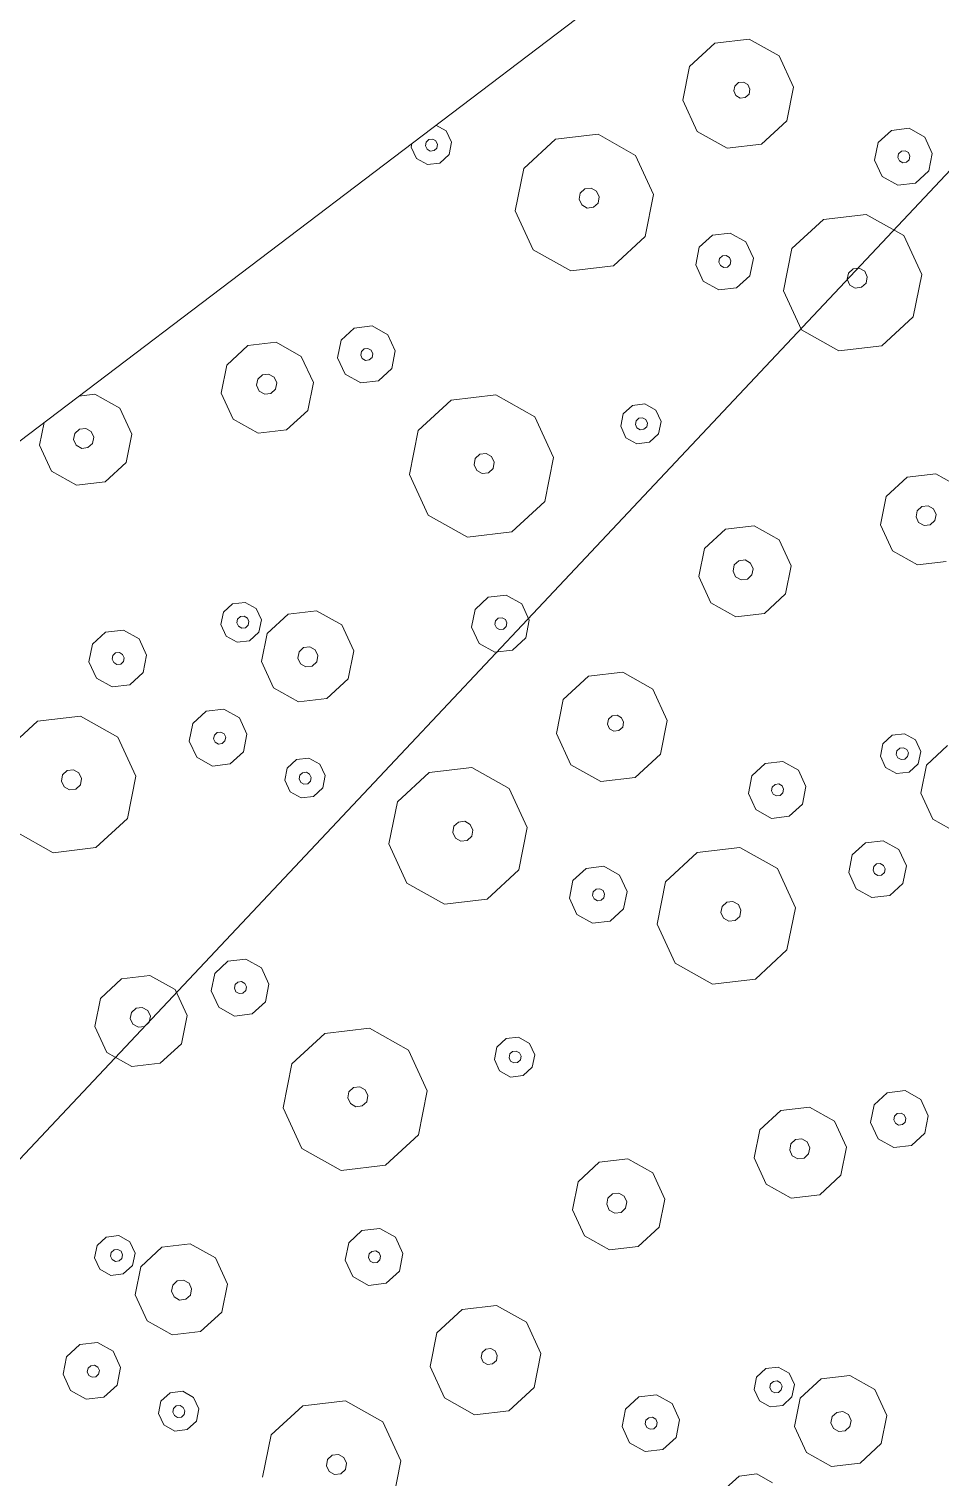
# Model space of a CAD drawing. Header units: metres. Extents: x -2858 to 512, y -1995 to 1252.
# Drawn here: x -544.494 to -541.983, y 366.104 to 370.097 of the extents above; entities that cross this region are included whole.
import ezdxf

# ---------------------------------------------------------------- set-up
doc = ezdxf.new("R2010")
doc.units = ezdxf.units.M
doc.layers.add('Calque commun', color=7, linetype='Continuous')

# ---------------------------------------------------------------- blocks, each defined once
blk = doc.blocks.new('pattern')
at = {"layer": 'Calque commun', "color": 54, "linetype": 'Continuous', "lineweight": 9}
for p, q in [((83.1946, 108.1955), (83.2627, 108.2357)), ((83.2627, 108.2357), (83.3415, 108.2282)), ((83.3415, 108.2282), (83.4007, 108.1759)), ((83.1631, 108.1229), (83.1946, 108.1955)), ((83.4007, 108.1759), (83.418, 108.0987)), ((83.2633, 108.1152), (83.2702, 108.1311)), ((83.2702, 108.1311), (83.2851, 108.1399)), ((83.2851, 108.1399), (83.3024, 108.1383)), ((83.3024, 108.1383), (83.3153, 108.1268)), ((83.1803, 108.0457), (83.1631, 108.1229)), ((83.2671, 108.0984), (83.2633, 108.1152)), ((83.2801, 108.0869), (83.2671, 108.0984)), ((83.3122, 108.0941), (83.2973, 108.0853)), ((83.3191, 108.1099), (83.3122, 108.0941)), ((83.3153, 108.1268), (83.3191, 108.1099)), ((83.418, 108.0987), (83.3865, 108.0261)), ((83.2973, 108.0853), (83.2801, 108.0869)), ((83.5534, 108.0363), (83.5426, 108.0845)), ((83.2396, 107.9934), (83.1803, 108.0457)), ((83.3865, 108.0261), (83.3184, 107.9859)), ((83.5904, 108.0035), (83.5534, 108.0363)), ((83.3184, 107.9859), (83.2396, 107.9934)), ((83.6397, 107.9988), (83.5904, 108.0035)), ((83.2871, 107.9173), (83.3009, 107.949)), ((83.3009, 107.949), (83.3307, 107.9666)), ((83.3269, 107.9264), (83.3359, 107.9317)), ((83.3307, 107.9666), (83.3652, 107.9633)), ((83.3359, 107.9317), (83.3462, 107.9307)), ((83.3462, 107.9307), (83.354, 107.9239)), ((83.3652, 107.9633), (83.3911, 107.9404)), ((83.3911, 107.9404), (83.3986, 107.9067)), ((83.2947, 107.8835), (83.2871, 107.9173)), ((83.3228, 107.9169), (83.3269, 107.9264)), ((83.325, 107.9068), (83.3228, 107.9169)), ((83.3328, 107.8999), (83.325, 107.9068)), ((83.3432, 107.8989), (83.3328, 107.8999)), ((83.3521, 107.9042), (83.3432, 107.8989)), ((83.3562, 107.9137), (83.3521, 107.9042)), ((83.354, 107.9239), (83.3562, 107.9137)), ((83.3986, 107.9067), (83.3849, 107.8749)), ((83.3206, 107.8606), (83.2947, 107.8835)), ((83.3551, 107.8573), (83.3206, 107.8606)), ((83.3849, 107.8749), (83.3551, 107.8573)), ((83.5646, 107.7327), (83.5842, 107.778)), ((83.5842, 107.778), (83.6268, 107.8032)), ((83.6268, 107.8032), (83.676, 107.7985)), ((83.676, 107.7985), (83.7131, 107.7658)), ((82.4827, 107.684), (82.5023, 107.7294)), ((82.5023, 107.7294), (82.5449, 107.7545)), ((82.5449, 107.7545), (82.5941, 107.7498)), ((82.5941, 107.7498), (82.6312, 107.7171)), ((83.5753, 107.6844), (83.5646, 107.7327)), ((83.6268, 107.7275), (83.6309, 107.7371)), ((83.6309, 107.7371), (83.6398, 107.7423)), ((83.6398, 107.7423), (83.6502, 107.7414)), ((83.6502, 107.7414), (83.6579, 107.7345)), ((83.6579, 107.7345), (83.6602, 107.7244)), ((83.7131, 107.7658), (83.7238, 107.7175)), ((82.5449, 107.6789), (82.549, 107.6884)), ((82.549, 107.6884), (82.5579, 107.6937)), ((82.5579, 107.6937), (82.5683, 107.6927)), ((82.5683, 107.6927), (82.5761, 107.6858)), ((82.6312, 107.7171), (82.642, 107.6688)), ((83.629, 107.7174), (83.6268, 107.7275)), ((83.6368, 107.7105), (83.629, 107.7174)), ((83.6471, 107.7096), (83.6368, 107.7105)), ((83.6561, 107.7148), (83.6471, 107.7096)), ((83.6602, 107.7244), (83.6561, 107.7148)), ((83.7238, 107.7175), (83.7042, 107.6721)), ((82.4934, 107.6358), (82.4827, 107.684)), ((82.5471, 107.6688), (82.5449, 107.6789)), ((82.5549, 107.6619), (82.5471, 107.6688)), ((82.5652, 107.6609), (82.5549, 107.6619)), ((82.5742, 107.6662), (82.5652, 107.6609)), ((82.5783, 107.6757), (82.5742, 107.6662)), ((82.5761, 107.6858), (82.5783, 107.6757)), ((82.642, 107.6688), (82.6223, 107.6235)), ((82.7174, 107.619), (82.7855, 107.6592)), ((82.7855, 107.6592), (82.8643, 107.6517)), ((82.8643, 107.6517), (82.9236, 107.5994)), ((83.6124, 107.6517), (83.5753, 107.6844)), ((83.6616, 107.647), (83.6124, 107.6517)), ((83.7042, 107.6721), (83.6616, 107.647)), ((82.5305, 107.603), (82.4934, 107.6358)), ((82.6223, 107.6235), (82.5797, 107.5983)), ((82.6859, 107.5464), (82.7174, 107.619)), ((82.5797, 107.5983), (82.5305, 107.603)), ((82.9236, 107.5994), (82.9408, 107.5222)), ((82.7031, 107.4692), (82.6859, 107.5464)), ((82.7789, 107.5291), (82.7858, 107.545)), ((82.7827, 107.5122), (82.7789, 107.5291)), ((82.7858, 107.545), (82.8007, 107.5537)), ((82.8007, 107.5537), (82.8179, 107.5521)), ((82.8179, 107.5521), (82.8309, 107.5407)), ((82.8309, 107.5407), (82.8347, 107.5238)), ((82.7957, 107.5007), (82.7827, 107.5122)), ((82.8129, 107.4991), (82.7957, 107.5007)), ((82.8278, 107.5079), (82.8129, 107.4991)), ((82.8347, 107.5238), (82.8278, 107.5079)), ((82.9408, 107.5222), (82.9093, 107.4496)), ((82.7624, 107.4169), (82.7031, 107.4692)), ((82.9093, 107.4496), (82.8412, 107.4094)), ((82.8412, 107.4094), (82.7624, 107.4169)), ((83.7036, 107.3711), (83.7853, 107.4193)), ((83.7853, 107.4193), (83.8799, 107.4103)), ((83.8799, 107.4103), (83.951, 107.3475)), ((83.158, 107.3415), (83.2261, 107.3817)), ((83.2261, 107.3817), (83.3048, 107.3742)), ((83.3048, 107.3742), (83.3642, 107.3218)), ((83.6658, 107.284), (83.7036, 107.3711)), ((83.1265, 107.2689), (83.158, 107.3415)), ((83.951, 107.3475), (83.9717, 107.2548)), ((84.1811, 107.2811), (84.2833, 107.3415)), ((83.3642, 107.3218), (83.3813, 107.2446)), ((83.7876, 107.2853), (83.7995, 107.2924)), ((83.7995, 107.2924), (83.8133, 107.291)), ((83.8133, 107.291), (83.8237, 107.2819)), ((81.8676, 107.2707), (81.8848, 107.1935)), ((82.0291, 107.2247), (82.0717, 107.2498)), ((82.0717, 107.2498), (82.1209, 107.2451)), ((83.1437, 107.1917), (83.1265, 107.2689)), ((83.2269, 107.253), (83.2338, 107.2689)), ((83.2307, 107.2361), (83.2269, 107.253)), ((83.2338, 107.2689), (83.2487, 107.2777)), ((83.2487, 107.2777), (83.2659, 107.2761)), ((83.2659, 107.2761), (83.2789, 107.2646)), ((83.2789, 107.2646), (83.2827, 107.2477)), ((83.6865, 107.1913), (83.6658, 107.284)), ((83.7821, 107.2726), (83.7876, 107.2853)), ((83.7851, 107.2591), (83.7821, 107.2726)), ((83.7955, 107.2499), (83.7851, 107.2591)), ((83.8092, 107.2486), (83.7955, 107.2499)), ((83.8212, 107.2557), (83.8092, 107.2486)), ((83.8267, 107.2684), (83.8212, 107.2557)), ((83.8237, 107.2819), (83.8267, 107.2684)), ((83.9717, 107.2548), (83.9339, 107.1677)), ((84.1339, 107.1723), (84.1811, 107.2811)), ((82.0095, 107.1793), (82.0291, 107.2247)), ((82.1209, 107.2451), (82.158, 107.2124)), ((82.158, 107.2124), (82.1687, 107.1641)), ((83.2437, 107.2247), (83.2307, 107.2361)), ((83.2609, 107.223), (83.2437, 107.2247)), ((83.2758, 107.2318), (83.2609, 107.223)), ((83.2827, 107.2477), (83.2758, 107.2318)), ((83.3813, 107.2446), (83.3499, 107.172)), ((81.8848, 107.1935), (81.8533, 107.1209)), ((82.0202, 107.1311), (82.0095, 107.1793)), ((82.0704, 107.1771), (82.0745, 107.1866)), ((82.0726, 107.167), (82.0704, 107.1771)), ((82.0745, 107.1866), (82.0834, 107.1919)), ((82.0834, 107.1919), (82.0938, 107.1909)), ((82.0938, 107.1909), (82.1015, 107.1841)), ((82.1038, 107.1739), (82.0997, 107.1644)), ((82.1015, 107.1841), (82.1038, 107.1739)), ((83.203, 107.1393), (83.1437, 107.1917)), ((83.3499, 107.172), (83.2818, 107.1318)), ((83.7576, 107.1285), (83.6865, 107.1913)), ((84.1597, 107.0564), (84.1339, 107.1723)), ((84.2792, 107.1581), (84.2861, 107.1739)), ((84.2861, 107.1739), (84.301, 107.1827)), ((84.301, 107.1827), (84.3182, 107.1811)), ((84.3182, 107.1811), (84.3312, 107.1696)), ((84.3312, 107.1696), (84.335, 107.1527)), ((82.0573, 107.0983), (82.0202, 107.1311)), ((82.0804, 107.1601), (82.0726, 107.167)), ((82.0907, 107.1591), (82.0804, 107.1601)), ((82.0997, 107.1644), (82.0907, 107.1591)), ((82.1687, 107.1641), (82.1491, 107.1188)), ((82.3195, 107.0739), (82.4217, 107.1342)), ((82.4217, 107.1342), (82.5398, 107.123)), ((83.2818, 107.1318), (83.203, 107.1393)), ((83.9339, 107.1677), (83.8521, 107.1195)), ((84.283, 107.1412), (84.2792, 107.1581)), ((84.296, 107.1297), (84.283, 107.1412)), ((84.3132, 107.1281), (84.296, 107.1297)), ((84.3281, 107.1369), (84.3132, 107.1281)), ((84.335, 107.1527), (84.3281, 107.1369)), ((81.8533, 107.1209), (81.7852, 107.0807)), ((82.1065, 107.0936), (82.0573, 107.0983)), ((82.1491, 107.1188), (82.1065, 107.0936)), ((82.5398, 107.123), (82.6288, 107.0444)), ((83.8521, 107.1195), (83.7576, 107.1285)), ((81.7852, 107.0807), (81.7064, 107.0882)), ((81.7677, 107.0438), (81.7975, 107.0614)), ((81.7975, 107.0614), (81.832, 107.0582)), ((81.832, 107.0582), (81.8579, 107.0352)), ((82.2723, 106.965), (82.3195, 107.0739)), ((84.2487, 106.9779), (84.1597, 107.0564)), ((81.754, 107.0121), (81.7677, 107.0438)), ((81.7615, 106.9783), (81.754, 107.0121)), ((81.7896, 107.0117), (81.7937, 107.0212)), ((81.7919, 107.0016), (81.7896, 107.0117)), ((81.7937, 107.0212), (81.8027, 107.0265)), ((81.8027, 107.0265), (81.813, 107.0255)), ((81.813, 107.0255), (81.8208, 107.0187)), ((81.8208, 107.0187), (81.8231, 107.0085)), ((81.8579, 107.0352), (81.8655, 107.0015)), ((82.6288, 107.0444), (82.6546, 106.9286)), ((84.469, 107.027), (84.3668, 106.9667)), ((81.7874, 106.9554), (81.7615, 106.9783)), ((81.7997, 106.9947), (81.7919, 107.0016)), ((81.81, 106.9937), (81.7997, 106.9947)), ((81.8189, 106.999), (81.81, 106.9937)), ((81.8231, 107.0085), (81.8189, 106.999)), ((81.8517, 106.9697), (81.8219, 106.9521)), ((81.8655, 107.0015), (81.8517, 106.9697)), ((82.4245, 106.9667), (82.4394, 106.9755)), ((82.4394, 106.9755), (82.4566, 106.9738)), ((82.4566, 106.9738), (82.4696, 106.9624)), ((84.3668, 106.9667), (84.2487, 106.9779)), ((81.8219, 106.9521), (81.7874, 106.9554)), ((82.2981, 106.8492), (82.2723, 106.965)), ((82.4176, 106.9508), (82.4245, 106.9667)), ((82.4213, 106.9339), (82.4176, 106.9508)), ((82.4343, 106.9225), (82.4213, 106.9339)), ((82.4665, 106.9296), (82.4515, 106.9208)), ((82.4733, 106.9455), (82.4665, 106.9296)), ((82.4696, 106.9624), (82.4733, 106.9455)), ((82.051, 106.8728), (82.0936, 106.898)), ((82.0936, 106.898), (82.1428, 106.8933)), ((82.1428, 106.8933), (82.1799, 106.8606)), ((82.4515, 106.9208), (82.4343, 106.9225)), ((82.6546, 106.9286), (82.6074, 106.8197)), ((83.7318, 106.8584), (83.7515, 106.9038)), ((83.7515, 106.9038), (83.7941, 106.9289)), ((83.7941, 106.9289), (83.8433, 106.9242)), ((83.8433, 106.9242), (83.8803, 106.8915)), ((83.8803, 106.8915), (83.8911, 106.8432)), ((82.0314, 106.8275), (82.051, 106.8728)), ((82.1799, 106.8606), (82.1907, 106.8123)), ((83.7426, 106.8102), (83.7318, 106.8584)), ((83.794, 106.8533), (83.7981, 106.8628)), ((83.7963, 106.8432), (83.794, 106.8533)), ((83.7981, 106.8628), (83.8071, 106.8681)), ((83.8071, 106.8681), (83.8174, 106.8671)), ((83.8174, 106.8671), (83.8252, 106.8602)), ((83.8275, 106.8501), (83.8233, 106.8406)), ((83.8252, 106.8602), (83.8275, 106.8501)), ((82.0421, 106.7792), (82.0314, 106.8275)), ((82.0936, 106.8223), (82.0977, 106.8319)), ((82.0958, 106.8122), (82.0936, 106.8223)), ((82.1036, 106.8053), (82.0958, 106.8122)), ((82.0977, 106.8319), (82.1067, 106.8372)), ((82.1067, 106.8372), (82.117, 106.8362)), ((82.117, 106.8362), (82.1248, 106.8293)), ((82.127, 106.8192), (82.1229, 106.8096)), ((82.1248, 106.8293), (82.127, 106.8192)), ((82.1907, 106.8123), (82.171, 106.7669)), ((82.3871, 106.7707), (82.2981, 106.8492)), ((82.6074, 106.8197), (82.5052, 106.7594)), ((83.1007, 106.8089), (83.1305, 106.8265)), ((83.1305, 106.8265), (83.165, 106.8232)), ((83.165, 106.8232), (83.1909, 106.8003)), ((83.7796, 106.7774), (83.7426, 106.8102)), ((83.8041, 106.8363), (83.7963, 106.8432)), ((83.8144, 106.8353), (83.8041, 106.8363)), ((83.8233, 106.8406), (83.8144, 106.8353)), ((83.8911, 106.8432), (83.8714, 106.7979)), ((82.0792, 106.7465), (82.0421, 106.7792)), ((82.114, 106.8044), (82.1036, 106.8053)), ((82.1229, 106.8096), (82.114, 106.8044)), ((82.5052, 106.7594), (82.3871, 106.7707)), ((83.087, 106.7772), (83.1007, 106.8089)), ((83.0945, 106.7434), (83.087, 106.7772)), ((83.1247, 106.7743), (83.1289, 106.7839)), ((83.127, 106.7642), (83.1247, 106.7743)), ((83.1289, 106.7839), (83.1378, 106.7891)), ((83.1378, 106.7891), (83.1482, 106.7881)), ((83.1482, 106.7881), (83.1559, 106.7813)), ((83.1582, 106.7711), (83.1541, 106.7616)), ((83.1559, 106.7813), (83.1582, 106.7711)), ((83.1909, 106.8003), (83.1985, 106.7666)), ((83.8289, 106.7727), (83.7796, 106.7774)), ((83.8714, 106.7979), (83.8289, 106.7727)), ((84.432, 106.7384), (84.4458, 106.7702)), ((84.4458, 106.7702), (84.4756, 106.7878)), ((84.4756, 106.7878), (84.5101, 106.7845)), ((84.5101, 106.7845), (84.536, 106.7616)), ((81.3311, 106.7465), (81.3904, 106.6942)), ((82.1284, 106.7418), (82.0792, 106.7465)), ((82.171, 106.7669), (82.1284, 106.7418)), ((83.1204, 106.7205), (83.0945, 106.7434)), ((83.1348, 106.7573), (83.127, 106.7642)), ((83.1451, 106.7563), (83.1348, 106.7573)), ((83.1541, 106.7616), (83.1451, 106.7563)), ((83.1847, 106.7348), (83.1549, 106.7172)), ((83.1985, 106.7666), (83.1847, 106.7348)), ((84.4396, 106.7047), (84.432, 106.7384)), ((84.4715, 106.7357), (84.4756, 106.7452)), ((84.4737, 106.7256), (84.4715, 106.7357)), ((84.4756, 106.7452), (84.4846, 106.7505)), ((84.4846, 106.7505), (84.4949, 106.7495)), ((84.4949, 106.7495), (84.5027, 106.7426)), ((84.5049, 106.7325), (84.5008, 106.723)), ((84.5027, 106.7426), (84.5049, 106.7325)), ((84.536, 106.7616), (84.5435, 106.7278)), ((81.3904, 106.6942), (81.4076, 106.617)), ((82.5757, 106.6525), (82.5954, 106.6979)), ((82.5954, 106.6979), (82.6379, 106.723)), ((82.6379, 106.723), (82.6872, 106.7183)), ((82.6872, 106.7183), (82.7242, 106.6856)), ((83.1549, 106.7172), (83.1204, 106.7205)), ((83.3725, 106.6546), (83.4789, 106.7174)), ((83.4789, 106.7174), (83.6019, 106.7057)), ((83.6019, 106.7057), (83.6946, 106.6239)), ((84.4655, 106.6818), (84.4396, 106.7047)), ((84.4815, 106.7187), (84.4737, 106.7256)), ((84.4919, 106.7177), (84.4815, 106.7187)), ((84.5008, 106.723), (84.4919, 106.7177)), ((84.5298, 106.6961), (84.5, 106.6785)), ((84.5435, 106.7278), (84.5298, 106.6961)), ((82.5864, 106.6042), (82.5757, 106.6525)), ((82.6379, 106.6474), (82.642, 106.6569)), ((82.642, 106.6569), (82.651, 106.6622)), ((82.651, 106.6622), (82.6613, 106.6612)), ((82.6613, 106.6612), (82.6691, 106.6543)), ((82.6691, 106.6543), (82.6713, 106.6442)), ((82.7242, 106.6856), (82.735, 106.6373)), ((83.3233, 106.5412), (83.3725, 106.6546)), ((84.5, 106.6785), (84.4655, 106.6818)), ((81.17, 106.564), (81.1527, 106.6413)), ((81.2457, 106.6239), (81.2526, 106.6398)), ((81.2495, 106.607), (81.2457, 106.6239)), ((81.2526, 106.6398), (81.2675, 106.6486)), ((81.2675, 106.6486), (81.2848, 106.6469)), ((81.2848, 106.6469), (81.2977, 106.6355)), ((81.3015, 106.6186), (81.2946, 106.6027)), ((81.2977, 106.6355), (81.3015, 106.6186)), ((81.4076, 106.617), (81.3761, 106.5444)), ((82.6402, 106.6372), (82.6379, 106.6474)), ((82.6479, 106.6304), (82.6402, 106.6372)), ((82.6583, 106.6294), (82.6479, 106.6304)), ((82.6672, 106.6347), (82.6583, 106.6294)), ((82.6713, 106.6442), (82.6672, 106.6347)), ((82.735, 106.6373), (82.7153, 106.592)), ((83.6946, 106.6239), (83.7215, 106.5032)), ((84.1371, 106.5992), (84.2052, 106.6394)), ((84.2052, 106.6394), (84.284, 106.6319)), ((84.284, 106.6319), (84.3433, 106.5795)), ((81.2625, 106.5955), (81.2495, 106.607)), ((81.2797, 106.5939), (81.2625, 106.5955)), ((81.2946, 106.6027), (81.2797, 106.5939)), ((82.6235, 106.5715), (82.5864, 106.6042)), ((82.6727, 106.5668), (82.6235, 106.5715)), ((82.7153, 106.592), (82.6727, 106.5668)), ((84.1056, 106.5266), (84.1371, 106.5992)), ((84.3433, 106.5795), (84.3605, 106.5023)), ((81.2293, 106.5117), (81.17, 106.564)), ((81.3761, 106.5444), (81.308, 106.5042)), ((83.3502, 106.4205), (83.3233, 106.5412)), ((83.4845, 106.5255), (83.4914, 106.5413)), ((83.4914, 106.5413), (83.5063, 106.5501)), ((83.5063, 106.5501), (83.5235, 106.5485)), ((83.5235, 106.5485), (83.5365, 106.537)), ((83.5365, 106.537), (83.5402, 106.5201)), ((84.2058, 106.5189), (84.2127, 106.5348)), ((84.2127, 106.5348), (84.2276, 106.5436)), ((84.2276, 106.5436), (84.2449, 106.5419)), ((84.2449, 106.5419), (84.2578, 106.5305)), ((84.2578, 106.5305), (84.2616, 106.5136)), ((84.4851, 106.4882), (84.5048, 106.5335)), ((84.5048, 106.5335), (84.5474, 106.5587)), ((84.5474, 106.5587), (84.5966, 106.554)), ((84.5966, 106.554), (84.6337, 106.5212)), ((81.308, 106.5042), (81.2293, 106.5117)), ((82.1704, 106.4659), (82.2522, 106.5141)), ((82.2522, 106.5141), (82.3467, 106.5051)), ((82.3467, 106.5051), (82.4178, 106.4423)), ((83.4883, 106.5086), (83.4845, 106.5255)), ((83.5012, 106.4971), (83.4883, 106.5086)), ((83.5185, 106.4955), (83.5012, 106.4971)), ((83.5334, 106.5043), (83.5185, 106.4955)), ((83.5402, 106.5201), (83.5334, 106.5043)), ((83.7215, 106.5032), (83.6723, 106.3898)), ((84.1228, 106.4494), (84.1056, 106.5266)), ((84.2096, 106.502), (84.2058, 106.5189)), ((84.2226, 106.4905), (84.2096, 106.502)), ((84.2398, 106.4889), (84.2226, 106.4905)), ((84.2547, 106.4977), (84.2398, 106.4889)), ((84.2616, 106.5136), (84.2547, 106.4977)), ((84.3605, 106.5023), (84.329, 106.4297)), ((84.546, 106.486), (84.5502, 106.4955)), ((84.5502, 106.4955), (84.5591, 106.5008)), ((84.5591, 106.5008), (84.5694, 106.4998)), ((84.5694, 106.4998), (84.5772, 106.4929)), ((84.5772, 106.4929), (84.5795, 106.4828)), ((84.6337, 106.5212), (84.6444, 106.473)), ((81.6248, 106.4363), (81.6929, 106.4765)), ((81.6929, 106.4765), (81.7717, 106.469)), ((81.7717, 106.469), (81.831, 106.4166)), ((82.1327, 106.3788), (82.1704, 106.4659)), ((84.4959, 106.4399), (84.4851, 106.4882)), ((84.5483, 106.4758), (84.546, 106.486)), ((84.5561, 106.469), (84.5483, 106.4758)), ((84.5664, 106.468), (84.5561, 106.469)), ((84.5753, 106.4732), (84.5664, 106.468)), ((84.5795, 106.4828), (84.5753, 106.4732)), ((84.6444, 106.473), (84.6247, 106.4276)), ((81.5933, 106.3637), (81.6248, 106.4363)), ((81.831, 106.4166), (81.8482, 106.3394)), ((82.4178, 106.4423), (82.4385, 106.3497)), ((82.648, 106.3759), (82.7501, 106.4363)), ((82.7501, 106.4363), (82.8683, 106.425)), ((82.8683, 106.425), (82.9572, 106.3465)), ((83.4428, 106.3387), (83.3502, 106.4205)), ((84.1821, 106.397), (84.1228, 106.4494)), ((84.329, 106.4297), (84.2609, 106.3895)), ((84.5329, 106.4072), (84.4959, 106.4399)), ((84.6247, 106.4276), (84.5822, 106.4025)), ((81.7006, 106.3637), (81.7155, 106.3725)), ((81.7155, 106.3725), (81.7328, 106.3709)), ((81.7328, 106.3709), (81.7457, 106.3594)), ((82.1533, 106.2861), (82.1327, 106.3788)), ((82.2489, 106.3674), (82.2544, 106.3801)), ((82.2544, 106.3801), (82.2663, 106.3872)), ((82.2663, 106.3872), (82.2801, 106.3858)), ((82.2801, 106.3858), (82.2905, 106.3767)), ((82.2905, 106.3767), (82.2935, 106.3632)), ((82.6008, 106.2671), (82.648, 106.3759)), ((83.6723, 106.3898), (83.5659, 106.327)), ((84.2609, 106.3895), (84.1821, 106.397)), ((84.5822, 106.4025), (84.5329, 106.4072)), ((81.6105, 106.2865), (81.5933, 106.3637)), ((81.6937, 106.3478), (81.7006, 106.3637)), ((81.6975, 106.3309), (81.6937, 106.3478)), ((81.7105, 106.3195), (81.6975, 106.3309)), ((81.7495, 106.3425), (81.7426, 106.3266)), ((81.7457, 106.3594), (81.7495, 106.3425)), ((81.8482, 106.3394), (81.8167, 106.2668)), ((82.2519, 106.3539), (82.2489, 106.3674)), ((82.2623, 106.3447), (82.2519, 106.3539)), ((82.2761, 106.3434), (82.2623, 106.3447)), ((82.288, 106.3505), (82.2761, 106.3434)), ((82.2935, 106.3632), (82.288, 106.3505)), ((82.4385, 106.3497), (82.4007, 106.2626)), ((82.9572, 106.3465), (82.983, 106.2307)), ((83.5659, 106.327), (83.4428, 106.3387)), ((84.2296, 106.3209), (84.2434, 106.3527)), ((84.2434, 106.3527), (84.2732, 106.3703)), ((84.2694, 106.3301), (84.2784, 106.3354)), ((84.2732, 106.3703), (84.3077, 106.367)), ((84.2784, 106.3354), (84.2887, 106.3344)), ((84.2887, 106.3344), (84.2965, 106.3275)), ((84.3077, 106.367), (84.3336, 106.3441)), ((84.3336, 106.3441), (84.3411, 106.3103)), ((81.7277, 106.3178), (81.7105, 106.3195)), ((81.7426, 106.3266), (81.7277, 106.3178)), ((84.2372, 106.2871), (84.2296, 106.3209)), ((84.2653, 106.3205), (84.2694, 106.3301)), ((84.2675, 106.3104), (84.2653, 106.3205)), ((84.2753, 106.3035), (84.2675, 106.3104)), ((84.2857, 106.3026), (84.2753, 106.3035)), ((84.2946, 106.3078), (84.2857, 106.3026)), ((84.2987, 106.3174), (84.2946, 106.3078)), ((84.2965, 106.3275), (84.2987, 106.3174)), ((84.3411, 106.3103), (84.3274, 106.2785)), ((81.6698, 106.2341), (81.6105, 106.2865)), ((81.8167, 106.2668), (81.7486, 106.2266)), ((82.2245, 106.2233), (82.1533, 106.2861)), ((82.4007, 106.2626), (82.319, 106.2143)), ((82.6266, 106.1513), (82.6008, 106.2671)), ((82.746, 106.2529), (82.7529, 106.2687)), ((82.7498, 106.236), (82.746, 106.2529)), ((82.7529, 106.2687), (82.7678, 106.2775)), ((82.7678, 106.2775), (82.7851, 106.2759)), ((82.7851, 106.2759), (82.798, 106.2644)), ((82.798, 106.2644), (82.8018, 106.2476)), ((84.2631, 106.2642), (84.2372, 106.2871)), ((84.2976, 106.261), (84.2631, 106.2642)), ((84.3274, 106.2785), (84.2976, 106.261)), ((80.7863, 106.1687), (80.8885, 106.229)), ((80.8885, 106.229), (81.0066, 106.2178)), ((81.0066, 106.2178), (81.0956, 106.1392)), ((81.7486, 106.2266), (81.6698, 106.2341)), ((82.319, 106.2143), (82.2245, 106.2233)), ((82.7628, 106.2245), (82.7498, 106.236)), ((82.78, 106.2229), (82.7628, 106.2245)), ((82.7949, 106.2317), (82.78, 106.2229)), ((82.8018, 106.2476), (82.7949, 106.2317)), ((82.983, 106.2307), (82.9358, 106.1218)), ((80.7391, 106.0598), (80.7863, 106.1687)), ((81.0956, 106.1392), (81.1214, 106.0234)), ((82.7155, 106.0727), (82.6266, 106.1513)), ((83.4252, 106.0877), (83.4448, 106.133)), ((83.4448, 106.133), (83.4874, 106.1582)), ((83.4874, 106.1582), (83.5366, 106.1535)), ((83.5366, 106.1535), (83.5737, 106.1208)), ((82.9358, 106.1218), (82.8336, 106.0615)), ((83.4874, 106.0825), (83.4915, 106.0921)), ((83.4915, 106.0921), (83.5004, 106.0973)), ((83.5004, 106.0973), (83.5108, 106.0964)), ((83.5108, 106.0964), (83.5186, 106.0895)), ((83.5737, 106.1208), (83.5844, 106.0725)), ((80.7649, 105.944), (80.7391, 106.0598)), ((80.8844, 106.0456), (80.8913, 106.0615)), ((80.8913, 106.0615), (80.9062, 106.0703)), ((80.9062, 106.0703), (80.9234, 106.0686)), ((80.9234, 106.0686), (80.9364, 106.0572)), ((80.9364, 106.0572), (80.9402, 106.0403)), ((82.8336, 106.0615), (82.7155, 106.0727)), ((83.4359, 106.0394), (83.4252, 106.0877)), ((83.4896, 106.0724), (83.4874, 106.0825)), ((83.4974, 106.0655), (83.4896, 106.0724)), ((83.5077, 106.0646), (83.4974, 106.0655)), ((83.5167, 106.0698), (83.5077, 106.0646)), ((83.5208, 106.0794), (83.5167, 106.0698)), ((83.5186, 106.0895), (83.5208, 106.0794)), ((83.5844, 106.0725), (83.5648, 106.0271)), ((83.6599, 106.0227), (83.728, 106.0629)), ((83.728, 106.0629), (83.8068, 106.0554)), ((83.8068, 106.0554), (83.8661, 106.003)), ((80.8882, 106.0287), (80.8844, 106.0456)), ((80.9011, 106.0173), (80.8882, 106.0287)), ((80.9184, 106.0156), (80.9011, 106.0173)), ((80.9333, 106.0244), (80.9184, 106.0156)), ((80.9402, 106.0403), (80.9333, 106.0244)), ((81.1214, 106.0234), (81.0742, 105.9145)), ((82.2183, 105.9986), (82.2609, 106.0237)), ((82.2609, 106.0237), (82.3101, 106.019)), ((82.3101, 106.019), (82.3472, 105.9863)), ((83.473, 106.0067), (83.4359, 106.0394)), ((83.5648, 106.0271), (83.5222, 106.002)), ((83.6284, 105.9501), (83.6599, 106.0227)), ((80.5179, 105.9676), (80.5604, 105.9928)), ((80.5604, 105.9928), (80.6097, 105.9881)), ((80.6097, 105.9881), (80.6467, 105.9554)), ((82.1986, 105.9532), (82.2183, 105.9986)), ((82.3472, 105.9863), (82.3579, 105.938)), ((83.5222, 106.002), (83.473, 106.0067)), ((83.8661, 106.003), (83.8833, 105.9258)), ((80.4982, 105.9223), (80.5179, 105.9676)), ((80.5645, 105.9267), (80.5735, 105.932)), ((80.5735, 105.932), (80.5838, 105.931)), ((80.6467, 105.9554), (80.6575, 105.9071)), ((80.8539, 105.8655), (80.7649, 105.944)), ((82.2094, 105.905), (82.1986, 105.9532)), ((82.2608, 105.9481), (82.265, 105.9576)), ((82.2631, 105.938), (82.2608, 105.9481)), ((82.2709, 105.9311), (82.2631, 105.938)), ((82.265, 105.9576), (82.2739, 105.9629)), ((82.2739, 105.9629), (82.2842, 105.9619)), ((82.2902, 105.9354), (82.2812, 105.9301)), ((82.2842, 105.9619), (82.292, 105.955)), ((82.2943, 105.9449), (82.2902, 105.9354)), ((82.292, 105.955), (82.2943, 105.9449)), ((82.3579, 105.938), (82.3383, 105.8927)), ((83.6456, 105.8729), (83.6284, 105.9501)), ((83.7214, 105.9327), (83.7283, 105.9486)), ((83.7252, 105.9158), (83.7214, 105.9327)), ((83.7283, 105.9486), (83.7432, 105.9574)), ((83.7432, 105.9574), (83.7604, 105.9557)), ((83.7604, 105.9557), (83.7734, 105.9443)), ((83.7734, 105.9443), (83.7772, 105.9274)), ((80.509, 105.874), (80.4982, 105.9223)), ((80.5604, 105.9172), (80.5645, 105.9267)), ((80.5627, 105.907), (80.5604, 105.9172)), ((80.5704, 105.9002), (80.5627, 105.907)), ((80.5808, 105.8992), (80.5704, 105.9002)), ((80.5897, 105.9044), (80.5808, 105.8992)), ((80.5838, 105.931), (80.5916, 105.9241)), ((80.5938, 105.914), (80.5897, 105.9044)), ((80.5916, 105.9241), (80.5938, 105.914)), ((80.6575, 105.9071), (80.6378, 105.8617)), ((81.0742, 105.9145), (80.972, 105.8542)), ((81.5538, 105.872), (81.5676, 105.9037)), ((81.5676, 105.9037), (81.5974, 105.9213)), ((81.5974, 105.9213), (81.6318, 105.918)), ((81.6318, 105.918), (81.6578, 105.8951)), ((81.6578, 105.8951), (81.6653, 105.8614)), ((82.2465, 105.8722), (82.2094, 105.905)), ((82.2812, 105.9301), (82.2709, 105.9311)), ((82.3383, 105.8927), (82.2957, 105.8675)), ((83.7382, 105.9044), (83.7252, 105.9158)), ((83.7554, 105.9027), (83.7382, 105.9044)), ((83.7703, 105.9115), (83.7554, 105.9027)), ((83.7772, 105.9274), (83.7703, 105.9115)), ((83.8833, 105.9258), (83.8518, 105.8532)), ((80.546, 105.8413), (80.509, 105.874)), ((80.6378, 105.8617), (80.5952, 105.8366)), ((80.972, 105.8542), (80.8539, 105.8655)), ((81.5613, 105.8382), (81.5538, 105.872)), ((81.5916, 105.8691), (81.5957, 105.8787)), ((81.5938, 105.859), (81.5916, 105.8691)), ((81.6016, 105.8521), (81.5938, 105.859)), ((81.5957, 105.8787), (81.6046, 105.8839)), ((81.612, 105.8511), (81.6016, 105.8521)), ((81.6046, 105.8839), (81.615, 105.8829)), ((81.6209, 105.8564), (81.612, 105.8511)), ((81.615, 105.8829), (81.6228, 105.8761)), ((81.625, 105.8659), (81.6209, 105.8564)), ((81.6228, 105.8761), (81.625, 105.8659)), ((81.6653, 105.8614), (81.6515, 105.8296)), ((82.2957, 105.8675), (82.2465, 105.8722)), ((82.8989, 105.8333), (82.9126, 105.865)), ((82.9126, 105.865), (82.9424, 105.8826)), ((82.9424, 105.8826), (82.9769, 105.8793)), ((82.9769, 105.8793), (83.0028, 105.8564)), ((83.0028, 105.8564), (83.0104, 105.8226)), ((83.7049, 105.8205), (83.6456, 105.8729)), ((83.8518, 105.8532), (83.7837, 105.813)), ((80.5952, 105.8366), (80.546, 105.8413)), ((81.0622, 105.7927), (81.1048, 105.8178)), ((81.1048, 105.8178), (81.154, 105.8131)), ((81.154, 105.8131), (81.191, 105.7804)), ((81.5873, 105.8153), (81.5613, 105.8382)), ((81.6217, 105.812), (81.5873, 105.8153)), ((81.6515, 105.8296), (81.6217, 105.812)), ((81.8393, 105.7494), (81.9457, 105.8122)), ((81.9457, 105.8122), (82.0688, 105.8005)), ((82.9064, 105.7995), (82.8989, 105.8333)), ((82.9383, 105.8305), (82.9424, 105.84)), ((82.9406, 105.8204), (82.9383, 105.8305)), ((82.9483, 105.8135), (82.9406, 105.8204)), ((82.9424, 105.84), (82.9514, 105.8453)), ((82.9587, 105.8125), (82.9483, 105.8135)), ((82.9514, 105.8453), (82.9617, 105.8443)), ((82.9676, 105.8178), (82.9587, 105.8125)), ((82.9617, 105.8443), (82.9695, 105.8374)), ((82.9717, 105.8273), (82.9676, 105.8178)), ((82.9695, 105.8374), (82.9717, 105.8273)), ((83.0104, 105.8226), (82.9966, 105.7909)), ((83.7837, 105.813), (83.7049, 105.8205)), ((81.0425, 105.7473), (81.0622, 105.7927)), ((81.191, 105.7804), (81.2018, 105.7321)), ((82.0688, 105.8005), (82.1614, 105.7187)), ((82.9323, 105.7766), (82.9064, 105.7995)), ((82.9668, 105.7733), (82.9323, 105.7766)), ((82.9966, 105.7909), (82.9668, 105.7733)), ((81.0533, 105.6991), (81.0425, 105.7473)), ((81.1047, 105.7422), (81.1088, 105.7517)), ((81.107, 105.7321), (81.1047, 105.7422)), ((81.1148, 105.7252), (81.107, 105.7321)), ((81.1088, 105.7517), (81.1178, 105.757)), ((81.1178, 105.757), (81.1281, 105.756)), ((81.1281, 105.756), (81.1359, 105.7491)), ((81.1382, 105.739), (81.134, 105.7295)), ((81.1359, 105.7491), (81.1382, 105.739)), ((81.2018, 105.7321), (81.1821, 105.6868)), ((81.7901, 105.636), (81.8393, 105.7494)), ((82.6039, 105.694), (82.672, 105.7342)), ((82.672, 105.7342), (82.7508, 105.7267)), ((81.0903, 105.6663), (81.0533, 105.6991)), ((81.1251, 105.7242), (81.1148, 105.7252)), ((81.134, 105.7295), (81.1251, 105.7242)), ((82.1614, 105.7187), (82.1883, 105.5981)), ((82.5724, 105.6214), (82.6039, 105.694)), ((82.7508, 105.7267), (82.8101, 105.6743)), ((81.1396, 105.6616), (81.0903, 105.6663)), ((81.1821, 105.6868), (81.1396, 105.6616)), ((82.8101, 105.6743), (82.8273, 105.5971)), ((82.9716, 105.6283), (83.0142, 105.6535)), ((83.0142, 105.6535), (83.0634, 105.6488)), ((81.817, 105.5153), (81.7901, 105.636)), ((81.9513, 105.6203), (81.9582, 105.6361)), ((81.9551, 105.6034), (81.9513, 105.6203)), ((81.9582, 105.6361), (81.9731, 105.6449)), ((81.9731, 105.6449), (81.9903, 105.6433)), ((81.9903, 105.6433), (82.0033, 105.6318)), ((82.0071, 105.6149), (82.0002, 105.5991)), ((82.0033, 105.6318), (82.0071, 105.6149)), ((82.5896, 105.5442), (82.5724, 105.6214)), ((82.6727, 105.6137), (82.6796, 105.6296)), ((82.6764, 105.5968), (82.6727, 105.6137)), ((82.6796, 105.6296), (82.6945, 105.6384)), ((82.6945, 105.6384), (82.7117, 105.6367)), ((82.7117, 105.6367), (82.7246, 105.6253)), ((82.7246, 105.6253), (82.7284, 105.6084)), ((82.952, 105.583), (82.9716, 105.6283)), ((83.0634, 105.6488), (83.1005, 105.616)), ((83.1005, 105.616), (83.1112, 105.5678)), ((80.6373, 105.5607), (80.719, 105.6089)), ((80.719, 105.6089), (80.8135, 105.5999)), ((80.8135, 105.5999), (80.8847, 105.5371)), ((81.968, 105.5919), (81.9551, 105.6034)), ((81.9853, 105.5903), (81.968, 105.5919)), ((82.0002, 105.5991), (81.9853, 105.5903)), ((82.1883, 105.5981), (82.1391, 105.4846)), ((82.6894, 105.5854), (82.6764, 105.5968)), ((82.7066, 105.5837), (82.6894, 105.5854)), ((82.7215, 105.5925), (82.7066, 105.5837)), ((82.7284, 105.6084), (82.7215, 105.5925)), ((82.8273, 105.5971), (82.7958, 105.5245)), ((82.9627, 105.5347), (82.952, 105.583)), ((83.0129, 105.5808), (83.017, 105.5903)), ((83.0151, 105.5706), (83.0129, 105.5808)), ((83.017, 105.5903), (83.0259, 105.5956)), ((83.0259, 105.5956), (83.0363, 105.5946)), ((83.0363, 105.5946), (83.0441, 105.5877)), ((83.0463, 105.5776), (83.0422, 105.568)), ((83.0441, 105.5877), (83.0463, 105.5776)), ((80.5995, 105.4736), (80.6373, 105.5607)), ((80.8847, 105.5371), (80.9053, 105.4445)), ((82.6489, 105.4918), (82.5896, 105.5442)), ((82.9998, 105.502), (82.9627, 105.5347)), ((83.0229, 105.5638), (83.0151, 105.5706)), ((83.0332, 105.5628), (83.0229, 105.5638)), ((83.0422, 105.568), (83.0332, 105.5628)), ((83.1112, 105.5678), (83.0916, 105.5224)), ((83.262, 105.4775), (83.3642, 105.5379)), ((83.3642, 105.5379), (83.4823, 105.5266)), ((81.1148, 105.4707), (81.217, 105.5311)), ((81.217, 105.5311), (81.3351, 105.5198)), ((81.3351, 105.5198), (81.424, 105.4413)), ((81.9096, 105.4335), (81.817, 105.5153)), ((82.7958, 105.5245), (82.7277, 105.4843)), ((83.049, 105.4973), (82.9998, 105.502)), ((83.0916, 105.5224), (83.049, 105.4973)), ((83.4823, 105.5266), (83.5713, 105.4481)), ((80.6201, 105.3809), (80.5995, 105.4736)), ((80.7157, 105.4622), (80.7212, 105.4749)), ((80.7187, 105.4487), (80.7157, 105.4622)), ((80.7212, 105.4749), (80.7331, 105.482)), ((80.7331, 105.482), (80.7469, 105.4806)), ((80.7469, 105.4806), (80.7573, 105.4715)), ((80.7603, 105.458), (80.7548, 105.4453)), ((80.7573, 105.4715), (80.7603, 105.458)), ((81.0676, 105.3619), (81.1148, 105.4707)), ((82.1391, 105.4846), (82.0327, 105.4218)), ((82.7277, 105.4843), (82.6489, 105.4918)), ((82.7102, 105.4475), (82.74, 105.4651)), ((82.74, 105.4651), (82.7745, 105.4618)), ((82.7745, 105.4618), (82.8004, 105.4389)), ((83.2148, 105.3687), (83.262, 105.4775)), ((80.7291, 105.4395), (80.7187, 105.4487)), ((80.7429, 105.4382), (80.7291, 105.4395)), ((80.7548, 105.4453), (80.7429, 105.4382)), ((80.9053, 105.4445), (80.8675, 105.3574)), ((81.424, 105.4413), (81.4499, 105.3255)), ((82.0327, 105.4218), (81.9096, 105.4335)), ((82.6965, 105.4157), (82.7102, 105.4475)), ((82.704, 105.382), (82.6965, 105.4157)), ((82.7321, 105.4154), (82.7362, 105.4249)), ((82.7344, 105.4052), (82.7321, 105.4154)), ((82.7362, 105.4249), (82.7452, 105.4302)), ((82.7452, 105.4302), (82.7555, 105.4292)), ((82.7555, 105.4292), (82.7633, 105.4223)), ((82.7633, 105.4223), (82.7656, 105.4122)), ((82.8004, 105.4389), (82.808, 105.4051)), ((83.5713, 105.4481), (83.5971, 105.3322)), ((80.6913, 105.3181), (80.6201, 105.3809)), ((81.2198, 105.3635), (81.2347, 105.3723)), ((81.2347, 105.3723), (81.2519, 105.3707)), ((82.7299, 105.359), (82.704, 105.382)), ((82.7421, 105.3984), (82.7344, 105.4052)), ((82.7525, 105.3974), (82.7421, 105.3984)), ((82.7614, 105.4026), (82.7525, 105.3974)), ((82.7656, 105.4122), (82.7614, 105.4026)), ((82.7942, 105.3734), (82.7644, 105.3558)), ((82.808, 105.4051), (82.7942, 105.3734)), ((83.367, 105.3703), (83.3819, 105.3791)), ((83.3819, 105.3791), (83.3991, 105.3775)), ((83.3991, 105.3775), (83.4121, 105.366)), ((80.8675, 105.3574), (80.7858, 105.3091)), ((81.0934, 105.2461), (81.0676, 105.3619)), ((81.2129, 105.3477), (81.2198, 105.3635)), ((81.2166, 105.3308), (81.2129, 105.3477)), ((81.2519, 105.3707), (81.2649, 105.3593)), ((81.2686, 105.3424), (81.2617, 105.3265)), ((81.2649, 105.3593), (81.2686, 105.3424)), ((82.7644, 105.3558), (82.7299, 105.359)), ((83.2406, 105.2528), (83.2148, 105.3687)), ((83.3601, 105.3545), (83.367, 105.3703)), ((83.3638, 105.3376), (83.3601, 105.3545)), ((83.3768, 105.3261), (83.3638, 105.3376)), ((83.409, 105.3333), (83.3941, 105.3245)), ((83.4158, 105.3491), (83.409, 105.3333)), ((83.4121, 105.366), (83.4158, 105.3491)), ((80.7858, 105.3091), (80.6913, 105.3181)), ((81.2296, 105.3193), (81.2166, 105.3308)), ((81.2468, 105.3177), (81.2296, 105.3193)), ((81.2617, 105.3265), (81.2468, 105.3177)), ((81.4499, 105.3255), (81.4026, 105.2166)), ((82.9935, 105.2765), (83.0361, 105.3016)), ((83.0361, 105.3016), (83.0853, 105.2969)), ((83.0853, 105.2969), (83.1224, 105.2642)), ((83.3941, 105.3245), (83.3768, 105.3261)), ((81.9117, 105.2278), (81.9542, 105.253)), ((81.9542, 105.253), (82.0035, 105.2483)), ((82.9739, 105.2311), (82.9935, 105.2765)), ((83.1224, 105.2642), (83.1332, 105.2159)), ((83.3296, 105.1743), (83.2406, 105.2528)), ((81.1823, 105.1675), (81.0934, 105.2461)), ((81.4026, 105.2166), (81.3005, 105.1563)), ((81.892, 105.1825), (81.9117, 105.2278)), ((82.0035, 105.2483), (82.0405, 105.2156)), ((82.0405, 105.2156), (82.0513, 105.1673)), ((82.9846, 105.1829), (82.9739, 105.2311)), ((83.0361, 105.226), (83.0402, 105.2355)), ((83.0383, 105.2159), (83.0361, 105.226)), ((83.0461, 105.209), (83.0383, 105.2159)), ((83.0402, 105.2355), (83.0491, 105.2408)), ((83.0491, 105.2408), (83.0595, 105.2398)), ((83.0654, 105.2133), (83.0564, 105.208)), ((83.0595, 105.2398), (83.0673, 105.2329)), ((83.0695, 105.2228), (83.0654, 105.2133)), ((83.0673, 105.2329), (83.0695, 105.2228)), ((83.1332, 105.2159), (83.1135, 105.1706)), ((81.9027, 105.1342), (81.892, 105.1825)), ((81.9542, 105.1773), (81.9583, 105.1869)), ((81.9565, 105.1672), (81.9542, 105.1773)), ((81.9583, 105.1869), (81.9673, 105.1921)), ((81.9673, 105.1921), (81.9776, 105.1912)), ((81.9776, 105.1912), (81.9854, 105.1843)), ((81.9876, 105.1742), (81.9835, 105.1646)), ((81.9854, 105.1843), (81.9876, 105.1742)), ((83.0217, 105.1501), (82.9846, 105.1829)), ((83.0564, 105.208), (83.0461, 105.209)), ((83.4477, 105.163), (83.3296, 105.1743)), ((81.3005, 105.1563), (81.1823, 105.1675)), ((81.9398, 105.1015), (81.9027, 105.1342)), ((81.9642, 105.1603), (81.9565, 105.1672)), ((81.9746, 105.1594), (81.9642, 105.1603)), ((81.9835, 105.1646), (81.9746, 105.1594)), ((82.0513, 105.1673), (82.0316, 105.1219)), ((82.1267, 105.1175), (82.1948, 105.1577)), ((82.1948, 105.1577), (82.2736, 105.1502)), ((82.2736, 105.1502), (82.3329, 105.0978)), ((83.0709, 105.1454), (83.0217, 105.1501)), ((83.1135, 105.1706), (83.0709, 105.1454)), ((81.989, 105.0968), (81.9398, 105.1015)), ((82.0316, 105.1219), (81.989, 105.0968)), ((82.0953, 105.0449), (82.1267, 105.1175)), ((82.3329, 105.0978), (82.3501, 105.0206)), ((82.1124, 104.9677), (82.0953, 105.0449)), ((82.1882, 105.0275), (82.1951, 105.0434)), ((82.192, 105.0106), (82.1882, 105.0275)), ((82.1951, 105.0434), (82.21, 105.0522)), ((82.21, 105.0522), (82.2273, 105.0506)), ((82.2273, 105.0506), (82.2402, 105.0391)), ((82.244, 105.0222), (82.2371, 105.0063)), ((82.2402, 105.0391), (82.244, 105.0222)), ((82.3501, 105.0206), (82.3186, 104.948)), ((81.3794, 104.9598), (81.4093, 104.9774)), ((81.4093, 104.9774), (81.4437, 104.9741)), ((81.4437, 104.9741), (81.4697, 104.9512)), ((82.205, 104.9992), (82.192, 105.0106)), ((82.2222, 104.9975), (82.205, 104.9992)), ((82.2371, 105.0063), (82.2222, 104.9975)), ((81.3657, 104.9281), (81.3794, 104.9598)), ((81.4051, 104.9253), (81.4093, 104.9348)), ((81.4093, 104.9348), (81.4182, 104.9401)), ((81.4182, 104.9401), (81.4285, 104.9391)), ((81.4285, 104.9391), (81.4363, 104.9323)), ((81.4697, 104.9512), (81.4772, 104.9174)), ((82.1718, 104.9153), (82.1124, 104.9677)), ((82.3186, 104.948), (82.2505, 104.9078)), ((81.3728, 104.8962), (81.3657, 104.9281)), ((81.4074, 104.9152), (81.4051, 104.9253)), ((81.4152, 104.9083), (81.4074, 104.9152)), ((81.4255, 104.9073), (81.4152, 104.9083)), ((81.4344, 104.9126), (81.4255, 104.9073)), ((81.4386, 104.9221), (81.4344, 104.9126)), ((81.4363, 104.9323), (81.4386, 104.9221)), ((81.4772, 104.9174), (81.4634, 104.8857)), ((82.2505, 104.9078), (82.1718, 104.9153)), ((81.4634, 104.8857), (81.4544, 104.8803)), ((82.5673, 104.8399), (82.6354, 104.8801)), ((82.6354, 104.8801), (82.7142, 104.8726)), ((82.7142, 104.8726), (82.7735, 104.8203)), ((82.5358, 104.7673), (82.5673, 104.8399)), ((82.7735, 104.8203), (82.7907, 104.743)), ((82.6431, 104.7673), (82.658, 104.7761)), ((82.658, 104.7761), (82.6753, 104.7745)), ((82.6753, 104.7745), (82.6882, 104.763)), ((82.553, 104.6901), (82.5358, 104.7673)), ((82.6362, 104.7515), (82.6431, 104.7673)), ((82.64, 104.7346), (82.6362, 104.7515)), ((82.653, 104.7231), (82.64, 104.7346)), ((82.692, 104.7462), (82.6851, 104.7303)), ((82.6882, 104.763), (82.692, 104.7462)), ((82.7907, 104.743), (82.7592, 104.6705)), ((82.6702, 104.7215), (82.653, 104.7231)), ((82.6851, 104.7303), (82.6702, 104.7215)), ((82.586, 104.661), (82.553, 104.6901)), ((82.7592, 104.6705), (82.7043, 104.6381))]:
    blk.add_line(p, q, dxfattribs=at)
at = {"layer": 'Calque commun', "color": 7, "linetype": 'Continuous', "lineweight": 9}
mesh = blk.add_polyface(dxfattribs=at)
corners = [(70.8497, 113.5412), (53.8349, 19.1692), (74.7282, 106.3237), (76.0435, 113.5984), (74.769, 106.1763), (58.8077, 18.2701), (114.1703, 105.207), (114.1703, 98.5387)]
mesh.append_faces([[corners[k] for k in face] for face in [(3, 4, 6)]], dxfattribs={"vtx0": -1, "vtx1": -1, "color": 7})
mesh.append_faces([[corners[k] for k in face] for face in [(3, 2, 4)]], dxfattribs={"vtx0": -1, "vtx2": -1, "color": 7})
mesh.append_faces([[corners[k] for k in face] for face in [(5, 2, 1)]], dxfattribs={"vtx1": -1, "color": 7})
mesh.append_faces([[corners[k] for k in face] for face in [(0, 1, 2), (3, 0, 2)]], dxfattribs={"vtx1": -1, "vtx2": -1, "color": 7})
mesh.append_faces([[corners[k] for k in face] for face in [(4, 7, 6)]], dxfattribs={"vtx2": -1, "color": 7})

msp = doc.modelspace()

# ---------------------------------------------------------------- block references
at = {"layer": 'Calque commun', "color": 0, "linetype": 'ByBlock', "lineweight": -2, "rotation": 228.1617603435354}
msp.add_blockref('pattern', (-567.2453, 500.4263), dxfattribs=at)

doc.saveas('drawing.dxf')
